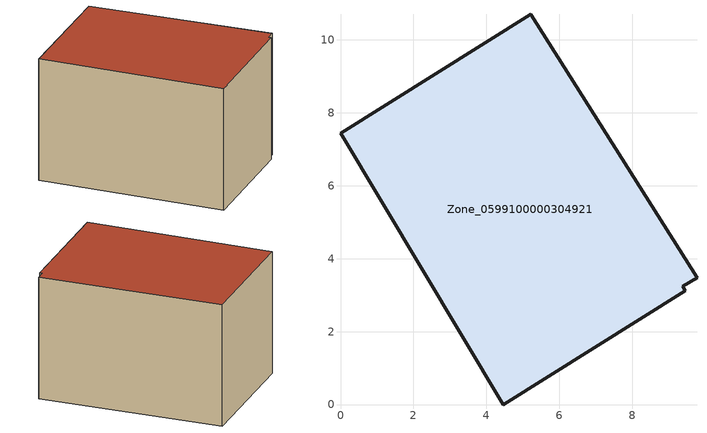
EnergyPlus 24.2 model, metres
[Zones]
Zone_0599100000304921
 floor ground (C_G): 4.46,0 0,7.44 5.22,10.7 9.78,3.48 9.39,3.24 9.45,3.12 z0
 wall outside (C_F): 0,7.44 4.46,0 9.45,3.12 9.39,3.24 9.78,3.48 5.22,10.7 0,7.44 z0:5.77
 roof outside (C_R): 9.78,3.48 5.22,10.7 0,7.44 4.46,0 9.45,3.12 9.39,3.24 z5.77
[BUILDING]
Pand.0599100000304921: North Axis=0; Terrain=City; Loads Convergence Tolerance Value=0.04; Temperature Convergence Tolerance Value=0.4; Solar Distribution=FullExterior; Maximum Number of Warmup Days=25; Minimum Number of Warmup Days=1
[Site:Location]
Rotterdam.The.Hague.AP_ZH_NLD Design_Conditions: Latitude=51.96; Longitude=4.45; Time Zone=1; Elevation=-4.5
[SITE:GROUNDTEMPERATURE:BUILDINGSURFACE]
18, 18, 18, 18, 18, 18, 18, 18, 18, 18, 18, 18
[MATERIAL] Thermal Absorptance=0.9; Solar Absorptance=0.7; Visible Absorptance=0.7
Name | Roughness | Thickness | Conductivity | Density | Specific Heat
G.TI.1965-1974 | MediumSmooth | 0.15 | 0.882353 | 540 | 1210
F.TI.1965-1974 | Rough | 0.3 | 0.697674 | 1920 | 840
R.TI.1965-1974 | MediumRough | 0.2 | 0.232558 | 1500 | 1000
[CONSTRUCTION]
C_G: G.TI.1965-1974
C_F: F.TI.1965-1974
C_R: R.TI.1965-1974
[ZONE]
Zone_0599100000304921: Type=1; Multiplier=1; Ceiling Height=Autocalculate; Volume=Autocalculate; Floor Area=autocalculate; Part of Total Floor Area=Yes
[ZONEINFILTRATION:DESIGNFLOWRATE]
Infil_Zone_0599100000304921: Zone or ZoneList or Space or SpaceList=Zone_0599100000304921; Schedule=AlwaysOn; Design Flow Rate Calculation Method=Flow/Area; Flow Rate per Floor Area=0.003; Constant Term Coefficient=1; Temperature Term Coefficient=0; Velocity Term Coefficient=0; Velocity Squared Term Coefficient=0
[HVACTEMPLATE:ZONE:IDEALLOADSAIRSYSTEM]
Zone_0599100000304921: Maximum Heating Supply Air Temperature=50; Minimum Cooling Supply Air Temperature=13; Maximum Heating Supply Air Humidity Ratio=0.0156; Minimum Cooling Supply Air Humidity Ratio=0.0077; Heating Limit=NoLimit; Cooling Limit=NoLimit; Dehumidification Control Type=ConstantSensibleHeatRatio; Cooling Sensible Heat Ratio=0.7; Dehumidification Setpoint=60; Humidification Control Type=None; Humidification Setpoint=30; Outdoor Air Method=None; Outdoor Air Flow Rate per Person=0.00944; Outdoor Air Flow Rate per Zone Floor Area=0; Outdoor Air Flow Rate per Zone=0; Demand Controlled Ventilation Type=None; Outdoor Air Economizer Type=NoEconomizer; Heat Recovery Type=None; Sensible Heat Recovery Effectiveness=0.7; Latent Heat Recovery Effectiveness=0.65
[ZONECONTROL:THERMOSTAT]
ThermostatControl_Zone_0599100000304921: Zone or ZoneList=Zone_0599100000304921; Control Type Schedule=DualSetpointControlType; Control 1=Thermostat_Zone_0599100000304921; Temperature Difference Between Cutout And Setpoint=0
[THERMOSTATSETPOINT:DUALSETPOINT]
Thermostat_Zone_0599100000304921: Heating Setpoint Temperature Schedule=HeatingSetpoint_Zone_0599100000304921; Cooling Setpoint Temperature Schedule=CoolingSetpoint_Zone_0599100000304921
[SCHEDULE:COMPACT]
HeatingSetpoint_Zone_0599100000304921: Through: 12/31, For: AllDays, Until: 24:00, 21
CoolingSetpoint_Zone_0599100000304921: Through: 12/31, For: AllDays, Until: 24:00, 24
DualSetpointControlType: Through: 12/31, For: AllDays, Until: 24:00, 4
AlwaysOn: Through: 12/31, For: AllDays, Until: 24:00, 1
